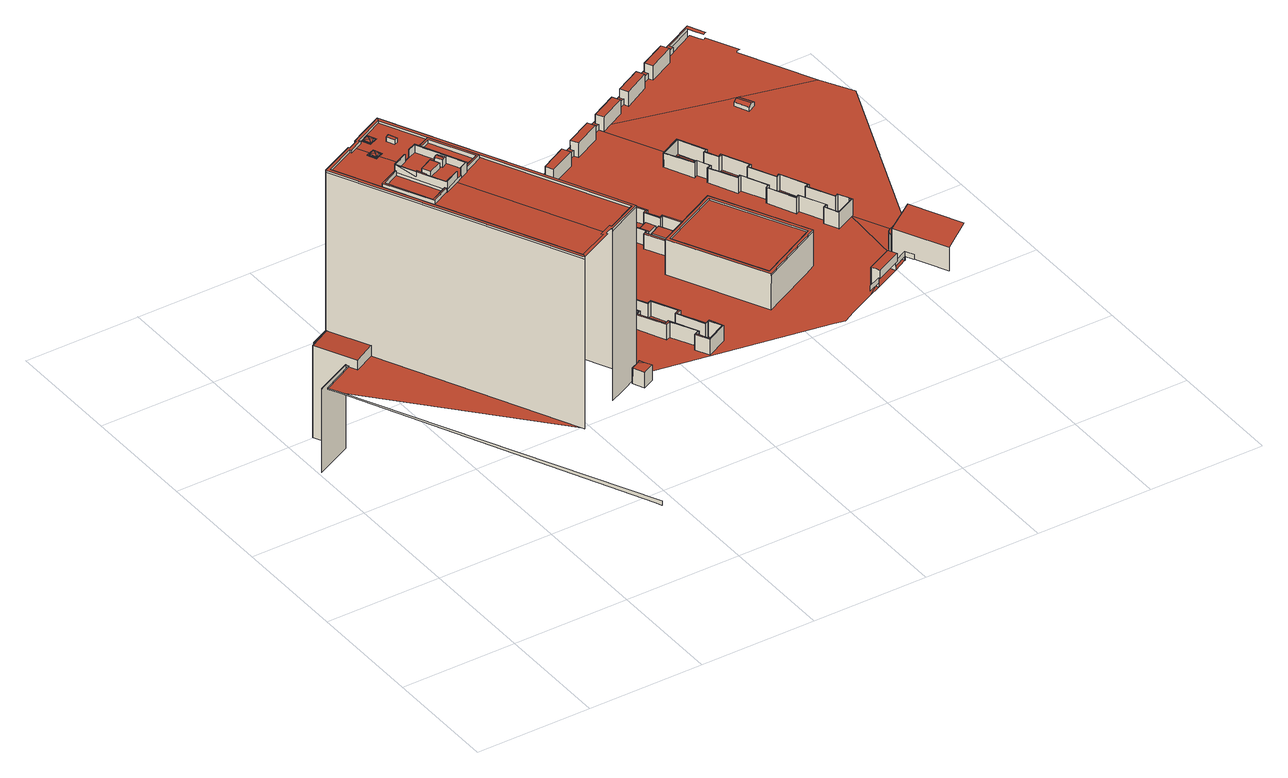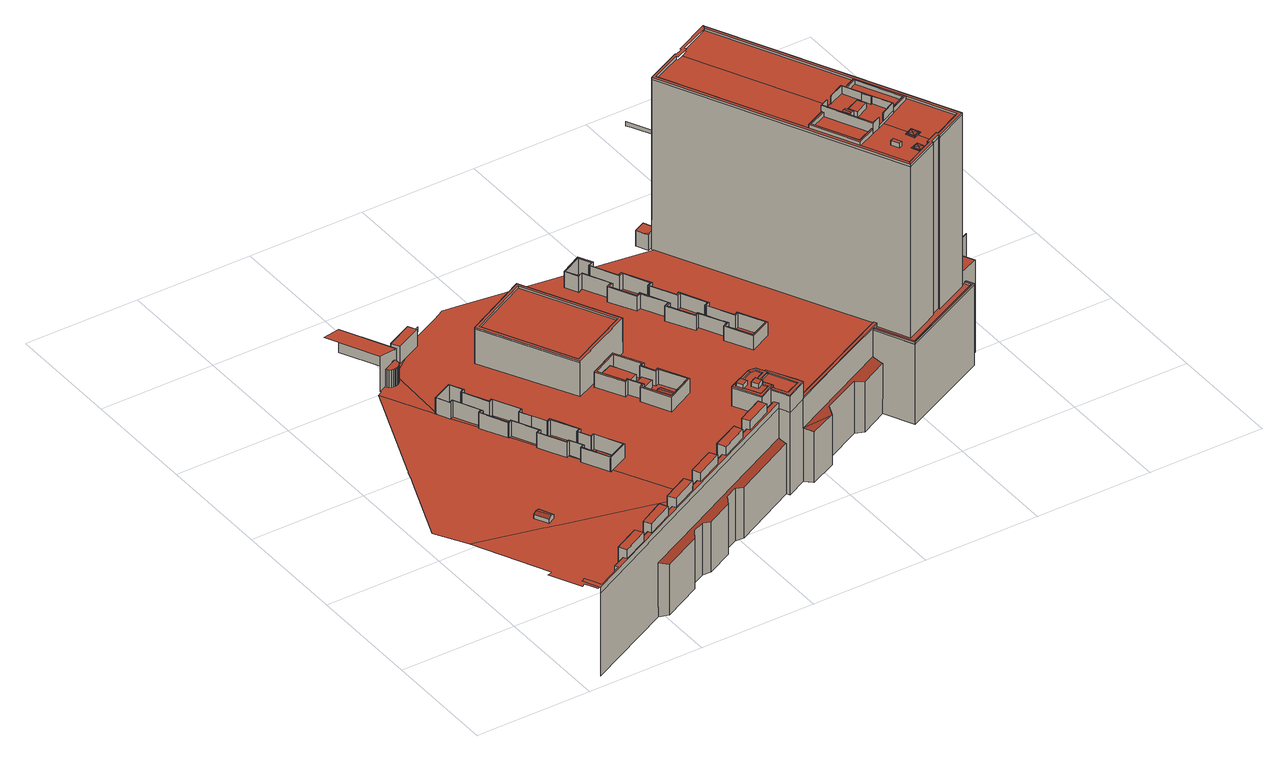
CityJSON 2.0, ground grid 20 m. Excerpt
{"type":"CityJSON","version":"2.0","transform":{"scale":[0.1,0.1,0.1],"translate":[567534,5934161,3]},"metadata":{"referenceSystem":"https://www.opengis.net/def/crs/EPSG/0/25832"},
"CityObjects":{
"building1":{"type":"Building","attributes":{"Grundfläche 2D":"11841.730945","Grundhöhe NN":"3.777"},"children":["building1-1","building1-2","building1-3","building1-4","building1-5","building1-6","building1-7","building1-8","building1-9","building1-10","building1-11","building1-12","building1-13","building1-14","building1-15","building1-16","building1-17","building1-18","building1-19","building1-20","building1-21","building1-22","building1-23","building1-24","building1-25","building1-26","building1-27","building1-28","building1-29","building1-30","building1-31","building1-32","building1-33","building1-34","building1-35","building1-36","building1-37","building1-38","building1-39"],"geometry":[{"type":"MultiSurface","lod":"3","boundaries":[[[0,1,2,3]],[[4,5,6,7,8,9,10,11,12]],[[1,0,13,14]],[[15,8,7,16]],[[17,18,19,16,7,6,5]],[[1,14,15,16,19,20,21,22,2]],[[23,24,22,21,25,26,27,28,29]],[[23,30,31,24]],[[26,25,21,20,32,33,27]],[[20,19,18,32]],[[34,35,36,37,38,39]],[[33,32,18,17,40,41,42,43,35,34,28,27]],[[36,35,44,45,46,37]],[[35,43,42,41,47,48,49,44]],[[50,51,52,53]],[[54,50,53,55]],[[30,56,57,31]],[[58,59,60,61]],[[62,54,55,63]],[[64,65,38,37]],[[64,37,46,66]],[[67,68,69,70]],[[28,34,39,38,65,71,72,73,74,75,76,77,56,30,23,29]],[[78,79,80,81,82,66,46,45,44,49,48,47,51,50,54,62,83,84,85,86]],[[82,87,88,64,66]],[[88,87,71,65,64]],[[89,90,91,92]],[[84,83,62,63,93,94,95]],[[96,87,82,81]],[[96,72,71,87]],[[97,91,90,69,68,60,59,98,99,100,93,63,55,53,52,101,102,103]],[[59,58,104,105,106,98]],[[95,107,108,86,85,84]],[[109,105,104,110,111,112,113,114,115,116,117,118,119,120,121,122,123],[124,125,126,127],[128,129,130,131]],[[132,120,119,92,91,97]],[[96,133,134,74,73,72]],[[108,135,78,86]],[[95,94,93,100,99,98,106,136,137,138,139,140,132,97,103,141,142,143,135,108,107]],[[133,96,81,80,79,134]],[[144,145,146,147,79,78,148,149,150,151,152,51,47,153]],[[57,56,77,154,155,156]],[[135,143,148,78]],[[157,158,159,160,75,74,134,161,162,163]],[[164,162,161,165,166,167,168,169]],[[143,142,149,148]],[[161,134,79,147]],[[155,170,171,156]],[[147,146,167,166,165,161]],[[77,76,75,160,172,173,174,154]],[[170,175,176,171]],[[175,170,155,154,174,177,178]],[[175,178,179,176]],[[173,172,160,159,180]],[[181,182,183,184,158,157]],[[183,180,159,158,184]],[[178,177,185,179]],[[177,186,187,185]],[[186,177,174]],[[186,174,188,187]],[[189,190,191,192,193,194,180,183,182]],[[194,195,196,173,180]],[[196,197,188,174,173]],[[198,199,191,190,200,201]],[[202,203,204,205,206,207]],[[204,198,201,205]],[[208,209,205,201,210,211]],[[212,213,214,215,208,211,216,217]],[[218,219,220,221,222,223,224,225,226,227,228]],[[219,218,228,202,207,229,230]],[[231,197,196,232,233,234,235,236,237]],[[230,238,220,219]],[[239,234,233,232,196,195,240,241,242,243,244,245]],[[242,246,247,248,221,220,238,249,250,251,252,253,254,243]],[[255,256,257,258,259,260,261,262,263,264,265,266,267,268,269]],[[244,270,271,245]],[[272,273,274,213,212,275,276]],[[273,272,253,252]],[[236,277,278,237]],[[279,280,281,282]],[[283,284,285,286,287]],[[288,289,290,291,292]],[[190,189,182,181,293,172,294,157,163,295,296,297,298,299,300,301,302,303,304,305,306,307,308,309,310,311,312,313,314,315,316,317,318,319,320,288,292,291,270,244,243,254,253,272,276,275,212,217,216,211,210,201,200],[321,322,323,324,325,326,286,285]],[[283,327,328,284],[329,280,279,330]],[[285,284,328,331,323,322,321]],[[332,333,282,281]],[[330,279,282,333]],[[287,334,327,283]],[[280,329,332,281]],[[277,335,336,278]],[[324,334,287,286,326,325]],[[335,337,338,336]],[[320,319,339,340]],[[337,341,342,338]],[[235,343,344,345,346,347,348,349,341,337,335,277,236]],[[334,324,323,331]],[[329,330,333,332]],[[334,331,328,327]],[[341,349,350,342]],[[351,352,353,354]],[[349,348,355,350]],[[356,357,318,317]],[[348,347,358,355]],[[300,299,298,359,360,361,362,301]],[[347,346,363,358]],[[364,365,366,367]],[[343,235,234,368,369,370,344]],[[371,362,361,366]],[[372,373,374,375,376,377,378,379,380,381,382,383,384,239,245,271,385,386,290,289,387,388,340,339,389,390,357,356,391,392,393,394,395,396,397]],[[365,398,399,366]],[[371,400,401,402,403,404,301,362]],[[346,345,405,363]],[[406,407,301,404,408,409,410,411,412]],[[413,414,410,409,408,404,403,402]],[[412,411,415,416,417,302,301,407,406]],[[394,393,418,419]],[[368,234,239,384]],[[345,344,370,405]],[[420,421,422,423,317,316,315,314,313,312,311,310,309,308,307,306,305,304,303,302,417,416,424,425,426,427,428,429,430,431,432]],[[433,434,372,397]],[[423,422,421,420,432,431,435,436,437,438,439,440,441,442,443,434,433,419,418,444,317]],[[443,442,376,375]]],"semantics":{"surfaces":[{"type":"WallSurface"},{"type":"RoofSurface"}],"values":[0,0,0,0,1,0,0,0,1,0,0,0,0,0,0,0,0,0,0,0,0,0,1,1,0,0,0,0,0,0,1,0,0,1,0,0,0,1,0,1,0,0,0,0,0,0,0,0,0,0,1,0,0,0,1,0,0,1,0,0,0,0,0,0,0,0,0,1,0,0,0,0,0,1,0,0,0,0,0,0,0,1,1,0,1,0,0,0,0,0,0,0,0,1,0,0,0,0,0,0,0,0,1,0,0,0,0,1,0,0,0,0,1,1,0,0,0,1,0,1,0]}}]},
"building1-1":{"type":"BuildingInstallation","parents":["building1"],"geometry":[{"type":"MultiSurface","lod":"3","boundaries":[[[445,446,447,448,449,450,451,452]],[[453,450,449,70,69]],[[451,450,453,454]],[[68,67,452,451,454]],[[455,446,445,61,60]],[[447,446,455,456]],[[90,89,448,447,456]]],"semantics":{"surfaces":[{"type":"RoofSurface"},{"type":"WallSurface"}],"values":[0,1,1,1,1,1,1]}}]},
"building1-2":{"type":"BuildingInstallation","parents":["building1"],"geometry":[{"type":"MultiSurface","lod":"3","boundaries":[[[457,458,459,460]],[[460,459,461]],[[462,459,458]],[[463,464,461,459,462]],[[457,460,465,466]],[[458,457,466,467]],[[462,458,467,468]],[[469,470,461,464,463,462,468,471]],[[460,461,470,465]]],"semantics":{"surfaces":[{"type":"RoofSurface"},{"type":"WallSurface"}],"values":[0,0,0,0,1,1,1,1,1]}}]},
"building1-3":{"type":"BuildingInstallation","parents":["building1"],"geometry":[{"type":"MultiSurface","lod":"3","boundaries":[[[472,473,474,475],[465,470,469,471,468,467,466]],[[100,476,475,474,477]],[[476,478,472,475]],[[479,473,472,478,99]],[[479,477,474,473]]],"semantics":{"surfaces":[{"type":"RoofSurface"},{"type":"WallSurface"}],"values":[0,1,1,1,1]}}]},
"building1-4":{"type":"BuildingInstallation","parents":["building1"],"geometry":[{"type":"MultiSurface","lod":"3","boundaries":[[[480,481,482,483,484,485,486,487,488,489,490,491,492,493,494,495]],[[489,488,119,118]],[[492,491,116,115]],[[494,493,114,113]],[[480,495,112,111]],[[482,481,110,104]],[[104,58,483,482]],[[67,70,449,448,89,92,487,486,485,484,483,58,61,445,452]],[[92,119,488,487]],[[116,491,490,489,118,117]],[[493,492,115,114]],[[495,494,113,112]],[[481,480,111,110]]],"semantics":{"surfaces":[{"type":"RoofSurface"},{"type":"WallSurface"}],"values":[0,1,1,1,1,1,1,1,1,1,1,1,1]}}]},
"building1-5":{"type":"BuildingInstallation","parents":["building1"],"geometry":[{"type":"MultiSurface","lod":"3","boundaries":[[[496,497,498,499,500,501,502,503,504]],[[23,29,498,497]],[[505,500,499,498,29,506]],[[501,500,505,507]],[[507,76,502,501]],[[77,503,502,76]],[[77,56,504,503]],[[56,30,496,504]],[[30,23,497,496]]],"semantics":{"surfaces":[{"type":"RoofSurface"},{"type":"WallSurface"}],"values":[0,1,1,1,1,1,1,1,1]}}]},
"building1-6":{"type":"BuildingInstallation","parents":["building1"],"geometry":[{"type":"MultiSurface","lod":"3","boundaries":[[[508,509,510,511]],[[510,509,127,126]],[[508,511,125,124]],[[509,508,124,127]],[[511,510,126,125]]],"semantics":{"surfaces":[{"type":"RoofSurface"},{"type":"WallSurface"}],"values":[0,1,1,1,1]}}]},
"building1-7":{"type":"BuildingInstallation","parents":["building1"],"geometry":[{"type":"MultiSurface","lod":"3","boundaries":[[[512,513,514]],[[514,513,515]],[[516,513,512]],[[515,513,516]],[[514,515,517,518]],[[512,514,518,519]],[[516,512,519,520]],[[515,516,520,517]]],"semantics":{"surfaces":[{"type":"RoofSurface"},{"type":"WallSurface"}],"values":[0,0,0,0,1,1,1,1]}}]},
"building1-8":{"type":"BuildingInstallation","parents":["building1"],"geometry":[{"type":"MultiSurface","lod":"3","boundaries":[[[521,522,523,524],[517,520,519,518]],[[521,524,525]],[[522,521,525,526]],[[522,526,523]]],"semantics":{"surfaces":[{"type":"RoofSurface"},{"type":"WallSurface"}],"values":[0,1,1,1]}}]},
"building1-9":{"type":"BuildingInstallation","parents":["building1"],"geometry":[{"type":"MultiSurface","lod":"3","boundaries":[[[527,528,529,530,531,532,533,534,535]],[[532,531,123,122]],[[534,533,121,120]],[[536,138,137,537,538,528,527,535,140,139,539]],[[530,529,105,109]],[[531,530,109,123]],[[533,532,122,121]],[[534,120,132,140,535]],[[136,106,105,529,528,538]]],"semantics":{"surfaces":[{"type":"RoofSurface"},{"type":"WallSurface"}],"values":[0,1,1,1,1,1,1,1,1]}}]},
"building1-10":{"type":"BuildingInstallation","parents":["building1"],"geometry":[{"type":"MultiSurface","lod":"3","boundaries":[[[540,541,542,543]],[[541,544,545,542]],[[129,544,541,540,130]],[[545,544,129,128]],[[131,543,542,545,128]],[[540,543,131,130]]],"semantics":{"surfaces":[{"type":"RoofSurface"},{"type":"WallSurface"}],"values":[0,0,1,1,1,1]}}]},
"building1-11":{"type":"BuildingInstallation","parents":["building1"],"geometry":[{"type":"MultiSurface","lod":"3","boundaries":[[[546,547,548,549]],[[549,548,550,551]],[[546,549,551,552]],[[547,546,552,553]],[[548,547,553,550]]],"semantics":{"surfaces":[{"type":"RoofSurface"},{"type":"WallSurface"}],"values":[0,1,1,1,1]}}]},
"building1-12":{"type":"BuildingInstallation","parents":["building1"],"geometry":[{"type":"MultiSurface","lod":"3","boundaries":[[[554,536,539,555,556,538,537,557]],[[554,557,558,559]],[[560,556,555,561]],[[555,539,139,561]],[[136,538,556,560]],[[557,537,137,558]],[[138,536,554,559]]],"semantics":{"surfaces":[{"type":"RoofSurface"},{"type":"WallSurface"}],"values":[0,1,1,1,1,1,1]}}]},
"building1-13":{"type":"BuildingInstallation","parents":["building1"],"geometry":[{"type":"MultiSurface","lod":"3","boundaries":[[[562,563,564,565]],[[563,566,567,568,564]],[[562,565,569,570,566,563]],[[570,571,567,566]],[[571,572,568,567]],[[565,564,568,572,569]]],"semantics":{"surfaces":[{"type":"RoofSurface"},{"type":"WallSurface"}],"values":[0,0,1,1,1,1]}}]},
"building1-14":{"type":"BuildingInstallation","parents":["building1"],"geometry":[{"type":"MultiSurface","lod":"3","boundaries":[[[573,574,575,576,577]],[[578,579,574,573,580]],[[581,582,583,577,576,575]],[[577,583,584,580,573]],[[584,585,586,579,578,580]],[[579,586,581,575,574]]],"semantics":{"surfaces":[{"type":"RoofSurface"},{"type":"WallSurface"}],"values":[0,0,1,1,1,1]}}]},
"building1-15":{"type":"BuildingInstallation","parents":["building1"],"geometry":[{"type":"MultiSurface","lod":"3","boundaries":[[[587,588,589,590,591,592,593,594,595,596,597,598,599,600,601,602,603,604,605,606,607,608,609,610,611,612,613,614],[615,616,617,618,619,620,621,622,623,624,625,626,627,628,629,630,631,632,633,634,635,636,637,638,639,640,641,642,643,644,645,646]],[[647,648,614,613]],[[648,649,587,614]],[[649,650,588,587]],[[588,650,651,652,589]],[[620,619,618,617,653,654,655,656,657]],[[658,590,589,652,659]],[[660,591,590,658,661]],[[660,662,592,591]],[[662,663,593,592]],[[624,623,664,665]],[[663,666,594,593]],[[666,667,595,594]],[[667,668,596,595]],[[668,669,597,596]],[[628,627,670,671]],[[669,672,598,597]],[[672,673,599,598]],[[673,674,600,599]],[[674,675,601,600]],[[675,676,602,601]],[[676,677,603,602]],[[678,679,605,604]],[[634,633,680,681]],[[677,678,604,603]],[[679,682,606,605]],[[682,683,607,606]],[[635,684,685,636]],[[683,686,608,607]],[[686,687,609,608]],[[687,688,610,609]],[[610,688,689,690,611]],[[691,643,642,692,693]],[[694,695,612,611,690]],[[696,647,613,612,695]],[[645,697,698,646]],[[644,699,697,645]],[[643,691,699,644]],[[641,640,700,701,692,642]],[[640,639,702,703,700]],[[638,704,702,639]],[[638,637,705,704]],[[636,685,705,637]],[[634,681,684,635]],[[632,706,680,633]],[[631,707,706,632]],[[630,708,707,631]],[[629,709,708,630]],[[628,671,709,629]],[[626,710,670,627]],[[625,711,710,626]],[[624,665,711,625]],[[622,712,664,623]],[[621,713,712,622]],[[620,657,713,621]],[[617,616,714,653]],[[615,646,698,715,714,616]]],"semantics":{"surfaces":[{"type":"RoofSurface"},{"type":"WallSurface"}],"values":[0,1,1,1,1,1,1,1,1,1,1,1,1,1,1,1,1,1,1,1,1,1,1,1,1,1,1,1,1,1,1,1,1,1,1,1,1,1,1,1,1,1,1,1,1,1,1,1,1,1,1,1,1,1,1,1,1]}}]},
"building1-16":{"type":"BuildingInstallation","parents":["building1"],"geometry":[{"type":"MultiSurface","lod":"3","boundaries":[[[716,717,718,719]],[[720,717,716,721]],[[722,723,719,718]],[[719,723,724,721,716]],[[724,725,720,721]],[[720,725,722,718,717]]],"semantics":{"surfaces":[{"type":"RoofSurface"},{"type":"WallSurface"}],"values":[0,0,1,1,1,1]}}]},
"building1-17":{"type":"BuildingInstallation","parents":["building1"],"geometry":[{"type":"MultiSurface","lod":"3","boundaries":[[[726,727,728,729]],[[730,727,726,731]],[[732,733,729,728]],[[729,733,734,731,726]],[[734,735,730,731]],[[730,735,732,728,727]]],"semantics":{"surfaces":[{"type":"RoofSurface"},{"type":"WallSurface"}],"values":[0,0,1,1,1,1]}}]},
"building1-18":{"type":"BuildingInstallation","parents":["building1"],"geometry":[{"type":"MultiSurface","lod":"3","boundaries":[[[736,737,738,739,740,248,247,246,741,742,743,744,745,746,747,748,204,203,202,749]],[[242,241,240,195,743,742,741,246]],[[195,194,744,743]],[[191,747,746,745,744,194,193,192]],[[191,199,198,204,748,747]],[[749,202,228,227]],[[736,749,227,226]],[[737,736,226,225]],[[223,222,221,248,740,739,738,737,225,224]]],"semantics":{"surfaces":[{"type":"RoofSurface"},{"type":"WallSurface"}],"values":[0,1,1,1,1,1,1,1,1]}}]},
"building1-19":{"type":"BuildingInstallation","parents":["building1"],"geometry":[{"type":"MultiSurface","lod":"3","boundaries":[[[750,751,752,753,754,755,756,757,758,759,760,761,762,763,764,765,766,767,768,769]],[[238,230,758,757]],[[230,229,207,760,759,758]],[[207,206,205,762,761,760]],[[205,209,208,764,763,762]],[[208,215,214,213,767,766,765,764]],[[769,768,269,268]],[[750,769,268,267]],[[751,750,267,266]],[[752,751,266,265]],[[756,755,261,260]]],"semantics":{"surfaces":[{"type":"RoofSurface"},{"type":"WallSurface"}],"values":[0,1,1,1,1,1,1,1,1,1,1]}}]},
"building1-20":{"type":"BuildingInstallation","parents":["building1"],"geometry":[{"type":"MultiSurface","lod":"3","boundaries":[[[770,771,772,773,774,775,776]],[[754,753,771,770]],[[753,752,265,264,263,774,773,772,771]],[[775,774,263,262]],[[261,755,754,770,776,775,262]]],"semantics":{"surfaces":[{"type":"RoofSurface"},{"type":"WallSurface"}],"values":[0,1,1,1,1]}}]},
"building1-21":{"type":"BuildingInstallation","parents":["building1"],"geometry":[{"type":"MultiSurface","lod":"3","boundaries":[[[777,778,779,780,781,757,756,782,783,784,785,786,787,788,768,767,789]],[[258,783,782,756,260,259]],[[784,783,258,257]],[[768,788,255,269]],[[213,274,273,777,789,767]],[[273,252,778,777]],[[252,251,250,249,238,757,781,780,779,778]]],"semantics":{"surfaces":[{"type":"RoofSurface"},{"type":"WallSurface"}],"values":[0,1,1,1,1,1,1]}}]},
"building1-22":{"type":"BuildingInstallation","parents":["building1"],"geometry":[{"type":"MultiSurface","lod":"3","boundaries":[[[790,791,792,793,794]],[[792,791,785,784,257,256]],[[255,788,787,794,793,792,256]],[[787,786,790,794]],[[786,785,791,790]]],"semantics":{"surfaces":[{"type":"RoofSurface"},{"type":"WallSurface"}],"values":[0,1,1,1,1]}}]},
"building1-23":{"type":"BuildingInstallation","parents":["building1"],"geometry":[{"type":"MultiSurface","lod":"3","boundaries":[[[795,796,797,798]],[[271,270,799,796,795,385]],[[797,796,799,800]],[[290,386,798,797,800,291]],[[798,386,385,795]]],"semantics":{"surfaces":[{"type":"RoofSurface"},{"type":"WallSurface"}],"values":[0,1,1,1,1]}}]},
"building1-24":{"type":"BuildingInstallation","parents":["building1"],"geometry":[{"type":"MultiSurface","lod":"3","boundaries":[[[801,802,803,804]],[[805,802,801,806]],[[807,808,804,803]],[[804,808,809,806,801]],[[809,810,805,806]],[[805,810,807,803,802]]],"semantics":{"surfaces":[{"type":"RoofSurface"},{"type":"WallSurface"}],"values":[0,0,1,1,1,1]}}]},
"building1-25":{"type":"BuildingInstallation","parents":["building1"],"geometry":[{"type":"MultiSurface","lod":"3","boundaries":[[[811,812,813,814,815,816,817,818,819,820,821,822],[823,824,825,826,827,828,829,830,831,832,833,834,835,836]],[[837,838,822,821]],[[838,839,811,822]],[[839,840,812,811]],[[840,841,813,812]],[[841,842,814,813]],[[815,814,842,843]],[[843,844,816,815]],[[817,816,844,845]],[[845,846,818,817]],[[818,846,847,819]],[[847,848,820,819]],[[848,837,821,820]],[[835,849,850,836]],[[834,851,849,835]],[[833,832,831,852,853,854,851,834]],[[830,855,852,831]],[[829,856,855,830]],[[828,857,856,829]],[[827,858,857,828]],[[826,859,858,827]],[[825,860,859,826]],[[824,861,860,825]],[[823,862,861,824]],[[836,850,862,823]]],"semantics":{"surfaces":[{"type":"RoofSurface"},{"type":"WallSurface"}],"values":[0,1,1,1,1,1,1,1,1,1,1,1,1,1,1,1,1,1,1,1,1,1,1,1,1]}}]},
"building1-26":{"type":"BuildingInstallation","parents":["building1"],"geometry":[{"type":"MultiSurface","lod":"3","boundaries":[[[863,864,865,866]],[[867,868,864,863]],[[869,865,864,868]],[[869,870,866,865]],[[863,866,870,867]]],"semantics":{"surfaces":[{"type":"RoofSurface"},{"type":"WallSurface"}],"values":[0,1,1,1,1]}}]},
"building1-27":{"type":"BuildingInstallation","parents":["building1"],"geometry":[{"type":"MultiSurface","lod":"3","boundaries":[[[871,872,873,874]],[[874,873,875,876]],[[871,874,876,877]],[[872,871,877,878]],[[873,872,878,875]]],"semantics":{"surfaces":[{"type":"RoofSurface"},{"type":"WallSurface"}],"values":[0,1,1,1,1]}}]},
"building1-28":{"type":"BuildingInstallation","parents":["building1"],"geometry":[{"type":"MultiSurface","lod":"3","boundaries":[[[879,880,881,882]],[[288,883,882,881,387,289]],[[879,882,883,884]],[[340,388,880,879,884,320]],[[881,880,388,387]]],"semantics":{"surfaces":[{"type":"RoofSurface"},{"type":"WallSurface"}],"values":[0,1,1,1,1]}}]},
"building1-29":{"type":"BuildingInstallation","parents":["building1"],"geometry":[{"type":"MultiSurface","lod":"3","boundaries":[[[885,886,887,888]],[[319,889,888,887,389,339]],[[885,888,889,890]],[[357,390,886,885,890,318]],[[887,886,390,389]]],"semantics":{"surfaces":[{"type":"RoofSurface"},{"type":"WallSurface"}],"values":[0,1,1,1,1]}}]},
"building1-30":{"type":"BuildingInstallation","parents":["building1"],"geometry":[{"type":"MultiSurface","lod":"3","boundaries":[[[891,892,893,894,895,896,897]],[[898,300,899,895,894]],[[899,299,359,354,353,900,891,897,896,895]],[[892,901,364,367,360,898,894,893]],[[892,891,900,901]]],"semantics":{"surfaces":[{"type":"RoofSurface"},{"type":"WallSurface"}],"values":[0,1,1,1,1]}}]},
"building1-31":{"type":"BuildingInstallation","parents":["building1"],"geometry":[{"type":"MultiSurface","lod":"3","boundaries":[[[902,903,904,905]],[[906,903,902,907]],[[908,909,905,904]],[[905,909,910,907,902]],[[910,911,906,907]],[[908,904,903,906,911]]],"semantics":{"surfaces":[{"type":"RoofSurface"},{"type":"WallSurface"}],"values":[0,0,1,1,1,1]}}]},
"building1-32":{"type":"BuildingInstallation","parents":["building1"],"geometry":[{"type":"MultiSurface","lod":"3","boundaries":[[[912,913,914,915]],[[391,356,317,916,912,915]],[[917,913,912,916,423]],[[393,392,914,913,917,418]],[[915,914,392,391]]],"semantics":{"surfaces":[{"type":"RoofSurface"},{"type":"WallSurface"}],"values":[0,1,1,1,1]}}]},
"building1-33":{"type":"BuildingInstallation","parents":["building1"],"geometry":[{"type":"MultiSurface","lod":"3","boundaries":[[[918,919,920,921,922,923,924,925,926,927,928,929,930,931,932,933,934,935,936,937,938,939,940,941,942,943,944,945,946,947,948,949,950,951],[952,953,954,955,956,957,958,959,960,961,962,963,964,965,966,967,968,969,970,971,972,973,974,975,976,977,978,979,980,981,982,983,984,985,986,987,988,989,990,991]],[[316,992,951,950,993]],[[918,951,992,994]],[[919,918,994,995]],[[995,996,920,919]],[[996,997,921,920]],[[997,998,922,921]],[[998,999,923,922]],[[999,1000,924,923]],[[963,962,1001,1002]],[[1000,1003,925,924]],[[1003,1004,926,925]],[[1004,1005,927,926]],[[1005,1006,928,927]],[[969,968,1007,1008]],[[1006,1009,929,928]],[[1009,1010,930,929]],[[417,1011,932,931,930,1010]],[[1011,1012,933,932]],[[935,934,933,1012,304,1013]],[[1013,1014,936,935]],[[979,978,1015,1016]],[[938,937,936,1014,305,1017]],[[1017,1018,939,938]],[[308,1019,940,939,1018]],[[1019,1020,941,940]],[[983,982,1021,1022]],[[1020,309,1023,943,942,941]],[[1023,1024,944,943]],[[946,945,944,1024,312,1025]],[[1025,1026,947,946]],[[949,948,947,1026,313,1027]],[[1027,993,950,949]],[[989,1028,1029,315,1030,952,991,990]],[[1028,989,988,1031]],[[987,1032,1031,988]],[[986,1033,1032,987]],[[985,1034,1033,986]],[[984,1035,1034,985]],[[983,1022,1035,984]],[[981,1036,1021,982]],[[980,1037,1036,981]],[[979,1016,1037,980]],[[977,1038,1015,978]],[[976,1039,1038,977]],[[976,975,974,1040,1041,1039]],[[973,302,1040,974]],[[972,1042,302,973]],[[971,303,1042,972]],[[1008,1043,303,971,970,969]],[[967,966,965,1044,306,1045,1007,968]],[[964,1046,1044,965]],[[964,963,1002,307,1046]],[[960,1047,310,1001,962,961]],[[959,1048,1047,960]],[[1049,311,1048,959,958,957]],[[956,1050,1049,957]],[[955,954,953,1051,314,1052,1050,956]],[[952,1030,1051,953]]],"semantics":{"surfaces":[{"type":"RoofSurface"},{"type":"WallSurface"}],"values":[0,1,1,1,1,1,1,1,1,1,1,1,1,1,1,1,1,1,1,1,1,1,1,1,1,1,1,1,1,1,1,1,1,1,1,1,1,1,1,1,1,1,1,1,1,1,1,1,1,1,1,1,1,1,1,1,1,1,1]}}]},
"building1-34":{"type":"BuildingInstallation","parents":["building1"],"geometry":[{"type":"MultiSurface","lod":"3","boundaries":[[[1053,1054,1055,1056]],[[1057,1054,1053,1058]],[[1059,1060,1056,1055]],[[1056,1060,1061,1058,1053]],[[1061,1062,1057,1058]],[[1055,1054,1057,1062,1059]]],"semantics":{"surfaces":[{"type":"RoofSurface"},{"type":"WallSurface"}],"values":[0,0,1,1,1,1]}}]},
"building1-35":{"type":"BuildingInstallation","parents":["building1"],"geometry":[{"type":"MultiSurface","lod":"3","boundaries":[[[1063,1064,1065,1066]],[[1067,1064,1063,1068]],[[1069,1070,1066,1065]],[[1071,1068,1063,1066,1070]],[[1071,1072,1067,1068]],[[1072,1069,1065,1064,1067]]],"semantics":{"surfaces":[{"type":"RoofSurface"},{"type":"WallSurface"}],"values":[0,0,1,1,1,1]}}]},
"building1-36":{"type":"BuildingInstallation","parents":["building1"],"geometry":[{"type":"MultiSurface","lod":"3","boundaries":[[[1073,1074,1075,1076,1077,1078,1079,1080,1081,1082,1083,1084,1085,1086,1087,1088,1089]],[[1078,1077,1076,412,1090,1091]],[[1091,1092,1079,1078]],[[1092,1093,1080,1079]],[[1093,1094,1081,1080]],[[1094,1095,1082,1081]],[[1095,1096,1083,1082]],[[1096,1097,1084,1083]],[[1097,1098,1085,1084]],[[1098,1099,1086,1085]],[[1099,1100,1087,1086]],[[1100,1101,1088,1087]],[[1089,1088,1101,1102]],[[1102,1103,1073,1089]],[[1103,407,1074,1073]],[[1076,1075,1074,407,406,412]]],"semantics":{"surfaces":[{"type":"RoofSurface"},{"type":"WallSurface"}],"values":[0,1,1,1,1,1,1,1,1,1,1,1,1,1,1,1]}}]},
"building1-37":{"type":"BuildingInstallation","parents":["building1"],"geometry":[{"type":"MultiSurface","lod":"3","boundaries":[[[1104,1105,1106,1107]],[[419,1108,1105,1104,395,394]],[[1106,1105,1108,1109]],[[397,396,1107,1106,1109,433]],[[1104,1107,396,395]]],"semantics":{"surfaces":[{"type":"RoofSurface"},{"type":"WallSurface"}],"values":[0,1,1,1,1]}}]},
"building1-38":{"type":"BuildingInstallation","parents":["building1"],"geometry":[{"type":"MultiSurface","lod":"3","boundaries":[[[1110,1111,1112,1113]],[[434,1114,1113,1112,373,372]],[[1110,1113,1114,1115]],[[375,374,1111,1110,1115,443]],[[1112,1111,374,373]]],"semantics":{"surfaces":[{"type":"RoofSurface"},{"type":"WallSurface"}],"values":[0,1,1,1,1]}}]},
"building1-39":{"type":"BuildingInstallation","parents":["building1"],"geometry":[{"type":"MultiSurface","lod":"3","boundaries":[[[1116,1117,1118,1119]],[[1120,1117,1116,1121]],[[1122,1123,1119,1118]],[[1119,1123,1124,1121,1116]],[[1124,1125,1120,1121]],[[1120,1125,1122,1118,1117]]],"semantics":{"surfaces":[{"type":"RoofSurface"},{"type":"WallSurface"}],"values":[0,0,1,1,1,1]}}]}
},
"vertices":[
[6,520,159],[69,551,159],[69,551,8],[6,520,8],[261,11,153],[22,500,159],[14,515,159],[14,516,159],[14,516,161],[14,515,161],[22,500,161],[265,2,161],[265,2,152],[6,520,161],[69,551,161],[71,545,161],[71,545,159],[273,226,157],[114,550,159],[78,532,159],[78,532,176],[44,601,176],[44,601,8],[71,614,154],[71,614,8],[71,614,177],[74,615,177],[80,619,178],[80,619,154],[74,615,154],[64,628,154],[64,628,8],[114,550,178],[82,615,178],[80,620,154],[80,620,466],[84,622,466],[140,649,465],[140,649,154],[84,622,154],[275,222,157],[275,222,466],[273,226,466],[80,619,466],[80,620,470],[84,622,470],[140,649,470],[275,222,470],[273,226,470],[80,619,470],[87,617,470],[277,229,470],[277,229,466],[87,617,466],[138,643,470],[138,643,465],[220,704,154],[220,704,8],[162,559,470],[162,559,465],[162,558,465],[162,558,470],[140,640,470],[140,640,465],[141,647,465],[141,647,154],[141,647,470],[163,556,470],[163,556,465],[199,481,465],[199,481,470],[158,655,154],[157,657,154],[180,669,154],[217,687,154],[242,635,154],[249,638,154],[252,639,154],[214,680,470],[217,687,470],[180,669,470],[157,657,470],[158,655,470],[160,650,470],[164,652,470],[163,653,470],[162,654,470],[158,655,465],[149,651,465],[201,479,470],[201,479,465],[201,478,465],[201,478,470],[152,646,465],[160,650,465],[164,652,465],[157,657,465],[228,491,465],[188,572,465],[169,610,465],[162,625,465],[330,254,465],[328,258,465],[339,263,465],[188,572,470],[200,578,470],[200,578,465],[163,653,465],[162,654,465],[200,577,470],[189,571,470],[163,558,470],[178,526,470],[180,527,470],[187,512,470],[186,512,470],[201,480,470],[227,492,470],[228,493,470],[229,492,470],[239,497,470],[239,498,470],[252,504,470],[214,583,470],[199,518,470],[192,532,470],[215,544,470],[222,529,470],[228,529,470],[221,542,470],[229,546,470],[236,533,470],[239,497,465],[180,669,466],[217,687,466],[214,680,466],[215,585,465],[216,582,465],[252,508,465],[253,505,465],[254,504,465],[350,268,465],[352,265,465],[405,291,466],[335,255,470],[349,261,470],[350,259,470],[412,289,470],[405,291,470],[352,265,470],[350,268,470],[328,258,470],[330,254,470],[336,252,470],[252,639,106],[245,654,99],[245,654,8],[245,630,159],[245,630,161],[242,635,161],[242,635,159],[412,289,466],[412,289,157],[410,293,157],[373,270,157],[407,287,466],[396,282,466],[350,259,465],[350,259,191],[350,259,157],[292,678,99],[292,678,8],[310,668,159],[439,732,159],[439,732,106],[308,673,103],[308,673,8],[380,721,99],[375,706,104],[375,706,8],[439,732,161],[406,710,159],[441,727,159],[441,727,161],[406,710,161],[380,721,8],[427,743,100],[427,743,8],[439,732,8],[444,721,159],[468,676,159],[468,676,188],[444,721,188],[441,727,188],[439,732,188],[474,750,188],[474,750,159],[474,750,8],[474,679,188],[473,678,188],[473,678,159],[474,679,159],[471,685,190],[473,681,190],[474,679,190],[474,679,191],[473,681,191],[471,685,191],[480,668,191],[479,670,191],[479,670,159],[480,668,159],[493,666,159],[493,666,191],[491,666,191],[483,667,191],[483,667,159],[491,666,159],[476,688,188],[494,697,188],[483,718,188],[484,719,188],[483,723,188],[478,731,188],[473,742,188],[472,742,188],[446,729,188],[469,684,188],[471,685,188],[476,688,191],[494,697,191],[477,745,8],[477,745,159],[477,744,159],[483,733,159],[483,733,106],[477,744,100],[477,744,8],[483,718,191],[483,733,169],[477,745,188],[477,744,188],[489,721,188],[489,721,159],[487,725,159],[487,725,169],[489,721,190],[488,720,190],[484,719,190],[488,720,191],[489,721,191],[490,721,191],[513,733,191],[513,733,159],[490,721,159],[518,684,191],[513,694,191],[524,699,191],[510,726,191],[492,717,191],[490,716,191],[495,706,191],[504,711,191],[510,700,191],[503,696,191],[500,695,191],[501,694,191],[478,683,191],[483,672,191],[492,671,191],[513,738,159],[513,738,169],[536,687,158],[536,687,191],[532,685,191],[514,676,158],[532,685,158],[591,802,100],[591,802,8],[601,481,220],[677,330,220],[677,330,217],[601,481,217],[675,323,220],[594,483,220],[594,483,156],[675,323,154],[675,323,217],[579,771,159],[579,771,169],[559,761,169],[559,761,159],[561,762,159],[377,696,159],[312,663,159],[731,244,153],[753,241,152],[774,252,152],[819,274,152],[839,289,153],[864,310,153],[902,340,153],[906,460,154],[897,477,154],[897,478,154],[875,521,155],[874,523,155],[852,566,156],[852,568,156],[830,610,156],[829,612,156],[808,655,157],[807,657,157],[796,678,157],[796,679,157],[774,723,158],[773,724,158],[715,840,159],[693,829,159],[647,806,159],[625,794,159],[614,493,156],[683,528,156],[708,540,156],[789,381,154],[768,370,154],[701,336,154],[789,381,220],[708,540,220],[782,383,220],[706,533,220],[708,540,217],[782,383,217],[706,533,217],[789,381,217],[606,801,103],[606,801,8],[628,812,103],[628,812,8],[647,806,169],[625,794,169],[634,824,99],[634,824,8],[608,796,106],[809,898,106],[792,904,100],[724,869,99],[717,857,103],[695,846,103],[680,847,99],[680,847,8],[819,274,160],[819,274,169],[841,284,169],[841,284,160],[695,846,8],[715,840,169],[693,829,169],[717,857,8],[841,284,152],[886,306,152],[911,319,152],[912,319,152],[724,869,8],[886,306,169],[911,319,169],[911,319,160],[886,306,160],[963,975,159],[963,975,8],[809,898,8],[912,319,160],[848,907,169],[845,913,169],[890,936,169],[893,930,169],[915,941,169],[912,947,169],[957,970,169],[958,970,169],[964,957,169],[971,943,169],[976,946,169],[977,946,169],[963,975,169],[511,743,169],[556,766,169],[577,777,169],[622,800,169],[644,811,169],[690,834,169],[712,845,169],[757,868,169],[760,863,169],[781,873,169],[778,879,169],[823,902,169],[826,896,169],[918,305,169],[918,305,160],[945,252,160],[945,252,186],[945,252,202],[912,319,202],[902,340,202],[792,904,8],[908,343,153],[906,343,153],[906,343,203],[908,343,204],[944,361,217],[944,361,153],[932,355,153],[986,274,217],[986,275,217],[943,363,153],[952,368,153],[908,455,154],[760,863,159],[781,873,159],[936,793,159],[923,796,159],[918,797,159],[737,841,159],[1025,554,156],[1025,555,156],[1027,559,156],[1034,578,157],[1036,583,157],[1037,585,157],[1086,710,159],[1055,764,159],[938,792,159],[826,896,159],[848,907,159],[994,890,159],[996,892,159],[1002,894,159],[976,946,159],[971,943,159],[964,957,159],[960,964,159],[915,941,159],[893,930,159],[724,844,159],
[162,558,473],[128,542,473],[168,462,473],[201,479,473],[199,481,473],[168,466,473],[132,540,473],[163,556,473],[168,466,466],[132,540,466],[128,542,466],[168,462,466],
[163,623,467],[158,621,467],[166,617,468],[169,626,467],[174,614,467],[163,609,467],[168,612,467],[169,612,467],[169,626,466],[163,623,466],[158,621,466],[163,609,466],[169,612,466],[174,614,466],[168,612,466],
[162,607,466],[176,613,466],[170,628,466],[155,622,466],[155,622,465],[170,628,465],[162,607,465],[176,613,465],
[163,558,484],[189,571,484],[188,572,484],[162,559,484],[162,558,484],[163,556,484],[201,479,484],[201,478,484],[229,492,484],[228,493,484],[227,492,484],[201,480,484],[186,512,484],[187,512,484],[180,527,484],[178,526,484],
[64,628,157],[71,614,157],[74,615,157],[73,617,157],[69,627,157],[218,700,157],[249,638,157],[252,639,157],[220,704,157],[69,627,154],[73,617,154],[218,700,154],
[199,518,480],[222,529,480],[215,544,480],[192,532,480],
[171,656,467],[179,652,468],[182,661,467],[187,649,467],[176,644,467],[187,649,466],[182,661,466],[171,656,466],[176,644,466],
[169,656,466],[175,642,466],[190,648,466],[183,663,466],[169,656,465],[175,642,465],
[253,505,484],[215,585,484],[200,578,484],[200,577,484],[214,583,484],[252,504,484],[239,498,484],[239,497,484],[254,504,484],[252,508,473],[216,582,473],[215,585,473],[253,505,473],
[229,546,483],[226,544,484],[232,531,484],[236,533,483],[221,542,483],[228,529,483],
[204,622,474],[210,624,474],[204,638,474],[198,635,474],[204,638,466],[198,635,466],[204,622,466],[210,624,466],
[283,523,473],[288,522,473],[249,601,473],[247,597,473],[247,597,466],[283,523,466],[249,601,466],[288,522,466],
[414,287,185],[413,286,185],[421,281,185],[417,289,185],[398,279,185],[407,259,185],[427,269,185],[417,289,157],[398,279,157],[407,259,157],[427,269,157],
[450,498,169],[439,522,169],[432,518,166],[443,495,166],[444,494,166],[448,521,166],[446,525,166],[457,501,166],[432,518,158],[443,495,158],[444,494,158],[457,501,158],[448,521,158],[446,525,158],
[416,523,184],[423,526,184],[445,484,184],[437,480,184],[460,433,184],[466,436,184],[487,395,184],[479,391,184],[503,344,184],[510,347,184],[532,304,184],[523,299,184],[535,276,184],[572,295,184],[561,318,184],[553,314,184],[531,358,184],[540,362,184],[517,408,184],[510,405,184],[488,447,184],[497,451,184],[473,498,184],[466,494,184],[444,537,184],[453,542,184],[430,588,184],[393,569,184],[449,546,184],[450,543,184],[442,539,184],[446,531,184],[447,530,184],[466,492,184],[472,495,184],[493,453,184],[486,449,184],[509,402,184],[516,406,184],[537,364,184],[529,360,184],[552,313,184],[559,317,184],[570,296,184],[536,279,184],[526,300,184],[533,303,184],[510,351,184],[503,348,184],[482,390,184],[489,394,184],[466,440,184],[460,437,184],[440,479,184],[443,481,184],[447,482,184],[423,529,184],[417,526,184],[396,568,184],[429,584,184],[430,588,159],[393,569,159],[416,523,158],[423,526,158],[442,488,158],[445,484,158],[442,539,158],[446,531,158],[447,530,158],[449,526,158],[466,492,158],[437,480,158],[441,482,158],[460,433,158],[440,474,158],[466,436,157],[487,395,157],[486,449,157],[509,402,157],[479,391,157],[503,344,156],[510,347,156],[532,304,156],[529,360,156],[552,313,156],[523,299,156],[535,276,156],[572,295,155],[561,318,155],[553,314,156],[531,358,156],[540,362,156],[517,408,157],[533,303,156],[510,351,156],[510,405,157],[488,447,157],[503,348,156],[482,390,157],[497,451,157],[473,498,158],[466,494,158],[449,528,158],[444,537,158],[423,529,158],[447,482,158],[443,490,158],[451,541,158],[453,542,158],[452,545,158],[396,568,159],[429,584,159],[417,526,158],[440,479,158],[443,481,158],[460,437,158],[442,473,158],[466,440,157],[489,394,157],[526,300,156],[536,279,156],[570,296,155],[559,317,155],[537,364,156],[516,406,157],[493,453,157],[472,495,158],[450,543,158],[449,546,158],
[494,408,169],[482,432,169],[476,429,166],[488,405,166],[490,435,166],[501,412,166],[476,429,157],[488,405,157],[501,412,157],[490,435,157],
[537,319,169],[525,343,169],[519,340,166],[530,316,166],[532,347,166],[544,323,166],[519,340,156],[530,316,156],[544,323,156],[532,347,156],
[446,729,190],[472,742,190],[473,742,190],[478,731,190],[483,723,190],[477,744,190],[477,745,190],[474,750,190],[439,732,190],[441,727,190],[444,721,190],[468,676,190],[473,678,190],[469,684,190],
[478,683,193],[501,694,193],[500,695,193],[499,694,193],[494,706,193],[495,706,193],[490,716,193],[483,718,193],[494,697,193],[476,688,193],[471,685,193],[473,681,193],[474,679,193],[479,670,193],[480,668,193],[483,667,193],[491,666,193],[493,666,193],[492,671,193],[483,672,193],
[494,706,199],[499,694,199],[500,695,199],[503,696,199],[510,700,199],[504,711,199],[495,706,199],
[536,687,193],[513,733,193],[490,721,193],[489,721,193],[488,720,193],[492,717,193],[510,726,193],[524,699,193],[524,700,193],[530,689,193],[518,683,193],[518,684,193],[532,685,193],
[530,689,199],[524,700,199],[513,694,199],[518,684,199],[518,683,199],
[511,743,185],[518,730,185],[563,753,185],[556,766,185],[518,730,159],[563,753,159],
[610,602,169],[599,626,169],[592,623,166],[604,599,166],[606,630,166],[617,606,166],[592,623,157],[604,599,157],[617,606,157],[606,630,157],
[647,576,184],[636,597,184],[642,601,184],[618,650,184],[569,625,184],[594,576,184],[600,579,184],[610,558,184],[603,554,184],[628,507,184],[677,532,184],[653,579,184],[629,511,184],[607,554,184],[613,557,184],[600,582,184],[595,579,184],[572,623,184],[616,646,184],[639,602,184],[633,599,184],[634,597,184],[644,577,184],[646,573,184],[651,576,184],[673,533,184],[677,532,156],[653,579,157],[647,576,157],[636,597,157],[642,601,157],[618,650,158],[569,625,158],[594,576,157],[600,579,157],[610,558,157],[603,554,157],[628,507,156],[651,576,157],[673,533,156],[646,573,157],[633,599,157],[634,597,157],[644,577,157],[639,602,157],[616,646,158],[572,623,158],[595,579,157],[600,582,157],[613,557,157],[607,554,157],[629,511,156],
[607,581,170],[615,565,170],[640,577,170],[633,593,170],[607,581,157],[615,565,157],[640,577,157],[633,593,157],
[641,520,174],[661,529,174],[640,570,174],[621,560,174],[640,570,157],[621,560,157],[641,520,156],[661,529,156],
[629,786,185],[622,800,185],[577,777,185],[583,763,185],[583,763,159],[629,786,159],
[697,821,185],[690,834,185],[644,811,185],[651,798,185],[651,798,159],[697,821,159],
[842,282,184],[887,304,184],[886,306,184],[880,318,184],[835,296,184],[839,289,184],[841,284,184],[880,318,153],[835,296,153],[842,282,169],[887,304,169],
[777,683,169],[766,707,169],[759,703,166],[771,679,166],[773,710,166],[784,686,166],[759,703,157],[771,679,157],[784,686,157],[773,710,157],
[719,832,185],[764,855,185],[757,868,185],[712,845,185],[719,832,159],[764,855,159],
[766,662,184],[772,665,184],[782,644,184],[775,641,184],[798,594,184],[805,597,184],[826,555,184],[819,551,184],[842,504,184],[848,507,184],[869,465,184],[862,462,184],[874,438,184],[908,455,184],[909,455,184],[898,479,184],[897,478,184],[892,476,184],[871,519,184],[875,521,184],[877,522,184],[854,569,184],[848,566,184],[827,609,184],[830,610,184],[834,612,184],[811,659,184],[807,657,184],[805,656,184],[795,677,184],[796,678,184],[801,680,184],[778,727,184],[742,709,184],[778,725,184],[799,680,184],[796,679,184],[795,678,184],[793,678,184],[805,654,184],[808,655,184],[811,656,184],[832,613,184],[829,612,184],[825,610,184],[848,564,184],[854,567,184],[875,523,184],[874,523,184],[873,522,184],[869,521,184],[892,474,184],[896,476,184],[897,477,184],[898,477,184],[906,460,184],[907,457,184],[907,456,184],[874,440,184],[864,461,184],[870,464,184],[848,509,184],[842,506,184],[820,550,184],[827,554,184],[804,599,184],[799,597,184],[777,640,184],[783,643,184],[772,666,184],[766,663,184],[744,708,184],[773,722,184],[774,723,184],[742,709,158],[778,727,158],[766,662,157],[772,665,157],[782,644,157],[775,641,157],[798,594,156],[805,597,156],[826,555,156],[825,610,156],[848,564,156],[819,551,156],[842,504,155],[848,507,155],[869,465,154],[869,521,155],[892,474,154],[862,462,154],[874,438,154],[909,455,154],[898,479,154],[892,476,154],[871,519,155],[870,464,154],[848,509,155],[877,522,155],[854,569,156],[848,566,156],[827,609,156],[827,554,156],[804,599,156],[834,612,156],[811,659,157],[805,656,157],[795,677,157],[801,680,157],[744,708,158],[773,722,158],[778,725,158],[766,663,157],[772,666,157],[783,643,157],[777,640,157],[799,597,156],[820,550,156],[842,506,155],[864,461,154],[874,440,154],[907,457,154],[907,456,154],[898,477,154],[896,476,154],[875,523,155],[873,522,155],[854,567,156],[832,613,156],[811,656,157],[805,654,157],[793,678,157],[799,680,157],[795,678,157],
[832,570,169],[820,594,169],[814,590,166],[825,566,166],[828,597,166],[839,573,166],[814,590,156],[825,566,156],[839,573,156],[828,597,156],
[874,482,169],[863,506,169],[856,503,166],[868,479,166],[870,509,166],[881,486,166],[856,503,155],[868,479,155],[881,486,155],[870,509,155],
[905,345,185],[906,343,185],[908,343,185],[932,355,185],[931,356,185],[930,357,185],[928,359,185],[925,361,185],[922,362,185],[919,362,185],[916,362,185],[913,361,185],[910,359,185],[908,357,185],[907,355,185],[905,352,185],[905,348,185],[931,356,153],[930,357,153],[928,359,153],[925,361,153],[922,362,153],[919,362,153],[916,362,153],[913,361,153],[910,359,153],[908,357,153],[907,355,153],[905,352,153],[905,348,153],[905,345,153],
[778,879,185],[785,865,185],[830,889,185],[823,902,185],[785,865,159],[830,889,159],
[897,923,185],[890,936,185],[845,913,185],[852,900,185],[852,900,159],[897,923,159],
[933,759,169],[921,782,169],[915,779,166],[926,755,166],[928,786,166],[940,762,166],[915,779,159],[926,755,159],[940,762,159],[928,786,159]
]}
